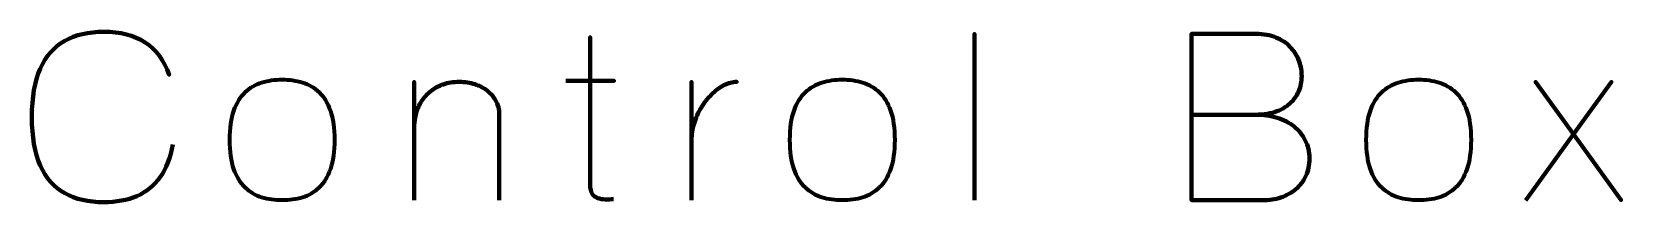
# Model space of a CAD drawing. Header units: centimetres. Extents: x -211 to 242, y -245 to 228.
# Drawn here: x 101.8 to 222.2, y 95 to 107.9 of the extents above; entities that cross this region are included whole.
import ezdxf

# ---------------------------------------------------------------- set-up
doc = ezdxf.new("R2010")
doc.units = ezdxf.units.CM
doc.header["$MEASUREMENT"] = 0
doc.layers.add('Layer 1', color=7, linetype='Continuous')

msp = doc.modelspace()

# ---------------------------------------------------------------- linework, layer by layer
at = {"layer": 'Layer 1', "color": 30, "lineweight": 211}
for points, knots in [([(112.5261, 99.40369), (112.33966, 98.40444), (112.01337, 97.58), (111.55599, 96.93326), (111.55599, 96.93326), (111.0957, 96.28943), (110.50723, 95.81166), (109.79057, 95.49994), (109.79057, 95.49994), (109.07683, 95.18823), (108.23781, 95.03091), (107.28227, 95.03382), (107.28227, 95.03382), (106.11989, 95.03091), (105.1323, 95.25523), (104.32242, 95.71261), (104.32242, 95.71261), (103.51253, 96.16708), (102.89493, 96.86917), (102.46959, 97.8218), (102.46959, 97.8218), (102.04426, 98.77443), (101.83159, 99.99507), (101.82868, 101.48374), (101.82868, 101.48374), (101.83159, 102.96658), (102.04426, 104.18432), (102.46959, 105.13695), (102.46959, 105.13695), (102.89493, 106.08958), (103.51253, 106.79458), (104.32242, 107.25196), (104.32242, 107.25196), (105.1323, 107.70934), (106.11989, 107.93657), (107.28227, 107.93366), (107.28227, 107.93366), (108.52622, 107.93657), (109.56916, 107.67147), (110.40818, 107.13834), (110.40818, 107.13834), (111.24428, 106.60522), (111.85897, 105.78077), (112.24643, 104.665), (112.24643, 104.665), (111.85897, 105.78077), (111.24428, 106.60522), (110.40818, 107.13834), (110.40818, 107.13834), (109.56916, 107.67147), (108.52622, 107.93657), (107.28227, 107.93366), (107.28227, 107.93366), (106.11989, 107.93657), (105.1323, 107.70934), (104.32242, 107.25196), (104.32242, 107.25196), (103.51253, 106.79458), (102.89493, 106.08958), (102.46959, 105.13695), (102.46959, 105.13695), (102.04426, 104.18432), (101.83159, 102.96658), (101.82868, 101.48374), (101.82868, 101.48374), (101.83159, 99.99507), (102.04426, 98.77443), (102.46959, 97.8218), (102.46959, 97.8218), (102.89493, 96.86917), (103.51253, 96.16708), (104.32242, 95.71261), (104.32242, 95.71261), (105.1323, 95.25523), (106.11989, 95.03091), (107.28227, 95.03382), (107.28227, 95.03382), (108.23781, 95.03091), (109.07683, 95.18823), (109.79057, 95.49994), (109.79057, 95.49994), (110.50723, 95.81166), (111.0957, 96.28943), (111.55599, 96.93326), (111.55599, 96.93326), (112.01337, 97.58), (112.33966, 98.40444), (112.5261, 99.40369)], [0, 0, 0, 0, 0.045454545, 0.045454545, 0.045454545, 0.045454545, 0.090909091, 0.090909091, 0.090909091, 0.090909091, 0.136363636, 0.136363636, 0.136363636, 0.136363636, 0.181818182, 0.181818182, 0.181818182, 0.181818182, 0.227272727, 0.227272727, 0.227272727, 0.227272727, 0.272727273, 0.272727273, 0.272727273, 0.272727273, 0.318181818, 0.318181818, 0.318181818, 0.318181818, 0.363636364, 0.363636364, 0.363636364, 0.363636364, 0.409090909, 0.409090909, 0.409090909, 0.409090909, 0.454545455, 0.454545455, 0.454545455, 0.454545455, 0.5, 0.5, 0.5, 0.5, 0.545454545, 0.545454545, 0.545454545, 0.545454545, 0.590909091, 0.590909091, 0.590909091, 0.590909091, 0.636363636, 0.636363636, 0.636363636, 0.636363636, 0.681818182, 0.681818182, 0.681818182, 0.681818182, 0.727272727, 0.727272727, 0.727272727, 0.727272727, 0.772727273, 0.772727273, 0.772727273, 0.772727273, 0.818181818, 0.818181818, 0.818181818, 0.818181818, 0.863636364, 0.863636364, 0.863636364, 0.863636364, 0.909090909, 0.909090909, 0.909090909, 0.909090909, 0.954545455, 0.954545455, 0.954545455, 0.954545455, 1, 1, 1, 1]), ([(145.91186, 95.26106), (145.69628, 95.24358), (145.4807, 95.23775), (145.27094, 95.24358), (145.27094, 95.24358), (145.06119, 95.2494), (144.87183, 95.28145), (144.69995, 95.34554), (144.69995, 95.34554), (144.52807, 95.40672), (144.39114, 95.51742), (144.28627, 95.67474), (144.28627, 95.67474), (144.1843, 95.83205), (144.13187, 96.05637), (144.12895, 96.34478), (144.12895, 96.34478), (144.12895, 96.48171), (144.12895, 96.71476), (144.12895, 97.04105), (144.12895, 97.04105), (144.12895, 97.37024), (144.12895, 97.76645), (144.12895, 98.23548), (144.12895, 98.23548), (144.12895, 98.70451), (144.12895, 99.21724), (144.12895, 99.77367), (144.12895, 99.77367), (144.12895, 100.3301), (144.12895, 100.90401), (144.12895, 101.49831), (144.12895, 101.49831), (144.12895, 102.09261), (144.12895, 102.67817), (144.12895, 103.25791), (144.12895, 103.25791), (144.12895, 103.83764), (144.12895, 104.38242), (144.12895, 104.89515), (144.12895, 104.89515), (144.12895, 105.40788), (144.12895, 105.86234), (144.12895, 106.25563), (144.12895, 106.25563), (144.12895, 106.65183), (144.12895, 106.96064), (144.12895, 107.18787), (144.12895, 107.18787), (144.12895, 107.41219), (144.12895, 107.52872), (144.12895, 107.53163), (144.12895, 107.53163), (144.12895, 107.52872), (144.12895, 107.41219), (144.12895, 107.18787), (144.12895, 107.18787), (144.12895, 106.96064), (144.12895, 106.65183), (144.12895, 106.25563), (144.12895, 106.25563), (144.12895, 105.86234), (144.12895, 105.40788), (144.12895, 104.89515), (144.12895, 104.89515), (144.12895, 104.38242), (144.12895, 103.83764), (144.12895, 103.25791), (144.12895, 103.25791), (144.12895, 102.67817), (144.12895, 102.09261), (144.12895, 101.49831), (144.12895, 101.49831), (144.12895, 100.90401), (144.12895, 100.3301), (144.12895, 99.77367), (144.12895, 99.77367), (144.12895, 99.21724), (144.12895, 98.70451), (144.12895, 98.23548), (144.12895, 98.23548), (144.12895, 97.76645), (144.12895, 97.37024), (144.12895, 97.04105), (144.12895, 97.04105), (144.12895, 96.71476), (144.12895, 96.48171), (144.12895, 96.34478), (144.12895, 96.34478), (144.13187, 96.05637), (144.1843, 95.83205), (144.28627, 95.67474), (144.28627, 95.67474), (144.39114, 95.51742), (144.52807, 95.40672), (144.69995, 95.34554), (144.69995, 95.34554), (144.87183, 95.28145), (145.06119, 95.2494), (145.27094, 95.24358), (145.27094, 95.24358), (145.4807, 95.23775), (145.69628, 95.24358), (145.91186, 95.26106)], [0, 0, 0, 0, 0.038461538, 0.038461538, 0.038461538, 0.038461538, 0.076923077, 0.076923077, 0.076923077, 0.076923077, 0.115384615, 0.115384615, 0.115384615, 0.115384615, 0.153846154, 0.153846154, 0.153846154, 0.153846154, 0.192307692, 0.192307692, 0.192307692, 0.192307692, 0.230769231, 0.230769231, 0.230769231, 0.230769231, 0.269230769, 0.269230769, 0.269230769, 0.269230769, 0.307692308, 0.307692308, 0.307692308, 0.307692308, 0.346153846, 0.346153846, 0.346153846, 0.346153846, 0.384615385, 0.384615385, 0.384615385, 0.384615385, 0.423076923, 0.423076923, 0.423076923, 0.423076923, 0.461538462, 0.461538462, 0.461538462, 0.461538462, 0.5, 0.5, 0.5, 0.5, 0.538461538, 0.538461538, 0.538461538, 0.538461538, 0.576923077, 0.576923077, 0.576923077, 0.576923077, 0.615384615, 0.615384615, 0.615384615, 0.615384615, 0.653846154, 0.653846154, 0.653846154, 0.653846154, 0.692307692, 0.692307692, 0.692307692, 0.692307692, 0.730769231, 0.730769231, 0.730769231, 0.730769231, 0.769230769, 0.769230769, 0.769230769, 0.769230769, 0.807692308, 0.807692308, 0.807692308, 0.807692308, 0.846153846, 0.846153846, 0.846153846, 0.846153846, 0.884615385, 0.884615385, 0.884615385, 0.884615385, 0.923076923, 0.923076923, 0.923076923, 0.923076923, 0.961538462, 0.961538462, 0.961538462, 0.961538462, 1, 1, 1, 1]), ([(173.24971, 95.17366), (173.24971, 95.17366), (173.24971, 107.77634), (173.24971, 107.77634), (173.24971, 107.77634), (173.24971, 107.77634), (173.24971, 95.17366), (173.24971, 95.17366)], [0, 0, 0, 0, 0.5, 0.5, 0.5, 0.5, 1, 1, 1, 1]), ([(189.69787, 101.65854), (189.69787, 101.65854), (194.53968, 101.65854), (194.53968, 101.65854), (194.53968, 101.65854), (195.16894, 101.66145), (195.70498, 101.74885), (196.15653, 101.92073), (196.15653, 101.92073), (196.60517, 102.0897), (196.96932, 102.31984), (197.25191, 102.60825), (197.25191, 102.60825), (197.53449, 102.89666), (197.73842, 103.22295), (197.8666, 103.58419), (197.8666, 103.58419), (197.99187, 103.94252), (198.05013, 104.31541), (198.03557, 104.69996), (198.03557, 104.69996), (198.01809, 105.08451), (197.93652, 105.4574), (197.79086, 105.82156), (197.79086, 105.82156), (197.64811, 106.18571), (197.43253, 106.51491), (197.14994, 106.80915), (197.14994, 106.80915), (196.86736, 107.10338), (196.51486, 107.33644), (196.08661, 107.50832), (196.08661, 107.50832), (195.65836, 107.68312), (195.15437, 107.77343), (194.57464, 107.77634), (194.57464, 107.77634), (194.57464, 107.77634), (189.69787, 107.77634), (189.69787, 107.77634), (189.69787, 107.77634), (189.69787, 107.77634), (189.69787, 95.17366), (189.69787, 95.17366), (189.69787, 95.17366), (189.69787, 95.17366), (195.06406, 95.17366), (195.06406, 95.17366), (195.06406, 95.17366), (195.56514, 95.17366), (196.03126, 95.24649), (196.46242, 95.38924), (196.46242, 95.38924), (196.89358, 95.5349), (197.26939, 95.74174), (197.59567, 96.0185), (197.59567, 96.0185), (197.91904, 96.29234), (198.17249, 96.62445), (198.35311, 97.01774), (198.35311, 97.01774), (198.53373, 97.41103), (198.62696, 97.85676), (198.62987, 98.35492), (198.62987, 98.35492), (198.61822, 98.856), (198.51334, 99.30755), (198.31233, 99.71249), (198.31233, 99.71249), (198.11131, 100.11743), (197.83164, 100.46411), (197.4704, 100.75543), (197.4704, 100.75543), (197.10916, 101.04384), (196.678, 101.26816), (196.18275, 101.42256), (196.18275, 101.42256), (195.6875, 101.57696), (195.13981, 101.65562), (194.53968, 101.65854), (194.53968, 101.65854), (195.13981, 101.65562), (195.6875, 101.57696), (196.18275, 101.42256), (196.18275, 101.42256), (196.678, 101.26816), (197.10916, 101.04384), (197.4704, 100.75543), (197.4704, 100.75543), (197.83164, 100.46411), (198.11131, 100.11743), (198.31233, 99.71249), (198.31233, 99.71249), (198.51334, 99.30755), (198.61822, 98.856), (198.62987, 98.35492), (198.62987, 98.35492), (198.62696, 97.85676), (198.53373, 97.41103), (198.35311, 97.01774), (198.35311, 97.01774), (198.17249, 96.62445), (197.91904, 96.29234), (197.59567, 96.0185), (197.59567, 96.0185), (197.26939, 95.74174), (196.89358, 95.5349), (196.46242, 95.38924), (196.46242, 95.38924), (196.03126, 95.24649), (195.56514, 95.17366), (195.06406, 95.17366), (195.06406, 95.17366), (195.06406, 95.17366), (189.69787, 95.17366), (189.69787, 95.17366), (189.69787, 95.17366), (189.69787, 95.17366), (189.69787, 107.77634), (189.69787, 107.77634), (189.69787, 107.77634), (189.69787, 107.77634), (194.57464, 107.77634), (194.57464, 107.77634), (194.57464, 107.77634), (195.15437, 107.77343), (195.65836, 107.68312), (196.08661, 107.50832), (196.08661, 107.50832), (196.51486, 107.33644), (196.86736, 107.10338), (197.14994, 106.80915), (197.14994, 106.80915), (197.43253, 106.51491), (197.64811, 106.18571), (197.79086, 105.82156), (197.79086, 105.82156), (197.93652, 105.4574), (198.01809, 105.08451), (198.03557, 104.69996), (198.03557, 104.69996), (198.05013, 104.31541), (197.99187, 103.94252), (197.8666, 103.58419), (197.8666, 103.58419), (197.73842, 103.22295), (197.53449, 102.89666), (197.25191, 102.60825), (197.25191, 102.60825), (196.96932, 102.31984), (196.60517, 102.0897), (196.15653, 101.92073), (196.15653, 101.92073), (195.70498, 101.74885), (195.16894, 101.66145), (194.53968, 101.65854), (194.53968, 101.65854), (194.53968, 101.65854), (189.69787, 101.65854), (189.69787, 101.65854)], [0, 0, 0, 0, 0.025, 0.025, 0.025, 0.025, 0.05, 0.05, 0.05, 0.05, 0.075, 0.075, 0.075, 0.075, 0.1, 0.1, 0.1, 0.1, 0.125, 0.125, 0.125, 0.125, 0.15, 0.15, 0.15, 0.15, 0.175, 0.175, 0.175, 0.175, 0.2, 0.2, 0.2, 0.2, 0.225, 0.225, 0.225, 0.225, 0.25, 0.25, 0.25, 0.25, 0.275, 0.275, 0.275, 0.275, 0.3, 0.3, 0.3, 0.3, 0.325, 0.325, 0.325, 0.325, 0.35, 0.35, 0.35, 0.35, 0.375, 0.375, 0.375, 0.375, 0.4, 0.4, 0.4, 0.4, 0.425, 0.425, 0.425, 0.425, 0.45, 0.45, 0.45, 0.45, 0.475, 0.475, 0.475, 0.475, 0.5, 0.5, 0.5, 0.5, 0.525, 0.525, 0.525, 0.525, 0.55, 0.55, 0.55, 0.55, 0.575, 0.575, 0.575, 0.575, 0.6, 0.6, 0.6, 0.6, 0.625, 0.625, 0.625, 0.625, 0.65, 0.65, 0.65, 0.65, 0.675, 0.675, 0.675, 0.675, 0.7, 0.7, 0.7, 0.7, 0.725, 0.725, 0.725, 0.725, 0.75, 0.75, 0.75, 0.75, 0.775, 0.775, 0.775, 0.775, 0.8, 0.8, 0.8, 0.8, 0.825, 0.825, 0.825, 0.825, 0.85, 0.85, 0.85, 0.85, 0.875, 0.875, 0.875, 0.875, 0.9, 0.9, 0.9, 0.9, 0.925, 0.925, 0.925, 0.925, 0.95, 0.95, 0.95, 0.95, 0.975, 0.975, 0.975, 0.975, 1, 1, 1, 1]), ([(120.79389, 95.17366), (121.34449, 95.17075), (121.85722, 95.24066), (122.33499, 95.38924), (122.33499, 95.38924), (122.81276, 95.53782), (123.23518, 95.78544), (123.59642, 96.13212), (123.59642, 96.13212), (123.96058, 96.47879), (124.24316, 96.94782), (124.45, 97.54213), (124.45, 97.54213), (124.65393, 98.13351), (124.75881, 98.87056), (124.76172, 99.75328), (124.76172, 99.75328), (124.75881, 100.63307), (124.65393, 101.36721), (124.45, 101.95569), (124.45, 101.95569), (124.24316, 102.54416), (123.96058, 103.01319), (123.59642, 103.35987), (123.59642, 103.35987), (123.23518, 103.70363), (122.81276, 103.95126), (122.33499, 104.09983), (122.33499, 104.09983), (121.85722, 104.24841), (121.34449, 104.31833), (120.79389, 104.31541), (120.79389, 104.31541), (120.24911, 104.31833), (119.73638, 104.24841), (119.25861, 104.09983), (119.25861, 104.09983), (118.78084, 103.95126), (118.36133, 103.70363), (117.99717, 103.35987), (117.99717, 103.35987), (117.63302, 103.01319), (117.34752, 102.54416), (117.14068, 101.95569), (117.14068, 101.95569), (116.93384, 101.36721), (116.82896, 100.63307), (116.82605, 99.75328), (116.82605, 99.75328), (116.82896, 98.87056), (116.93384, 98.13351), (117.14068, 97.54213), (117.14068, 97.54213), (117.34752, 96.94782), (117.63302, 96.47879), (117.99717, 96.13212), (117.99717, 96.13212), (118.36133, 95.78544), (118.78084, 95.53782), (119.25861, 95.38924), (119.25861, 95.38924), (119.73638, 95.24066), (120.24911, 95.17075), (120.79389, 95.17366)], [0, 0, 0, 0, 0.0625, 0.0625, 0.0625, 0.0625, 0.125, 0.125, 0.125, 0.125, 0.1875, 0.1875, 0.1875, 0.1875, 0.25, 0.25, 0.25, 0.25, 0.3125, 0.3125, 0.3125, 0.3125, 0.375, 0.375, 0.375, 0.375, 0.4375, 0.4375, 0.4375, 0.4375, 0.5, 0.5, 0.5, 0.5, 0.5625, 0.5625, 0.5625, 0.5625, 0.625, 0.625, 0.625, 0.625, 0.6875, 0.6875, 0.6875, 0.6875, 0.75, 0.75, 0.75, 0.75, 0.8125, 0.8125, 0.8125, 0.8125, 0.875, 0.875, 0.875, 0.875, 0.9375, 0.9375, 0.9375, 0.9375, 1, 1, 1, 1]), ([(120.79389, 95.17366), (121.34449, 95.17075), (121.85722, 95.24066), (122.33499, 95.38924), (122.33499, 95.38924), (122.81276, 95.53782), (123.23518, 95.78544), (123.59642, 96.13212), (123.59642, 96.13212), (123.96058, 96.47879), (124.24316, 96.94782), (124.45, 97.54213), (124.45, 97.54213), (124.65393, 98.13351), (124.75881, 98.87056), (124.76172, 99.75328), (124.76172, 99.75328), (124.75881, 100.63307), (124.65393, 101.36721), (124.45, 101.95569), (124.45, 101.95569), (124.24316, 102.54416), (123.96058, 103.01319), (123.59642, 103.35987), (123.59642, 103.35987), (123.23518, 103.70363), (122.81276, 103.95126), (122.33499, 104.09983), (122.33499, 104.09983), (121.85722, 104.24841), (121.34449, 104.31833), (120.79389, 104.31541), (120.79389, 104.31541), (120.24911, 104.31833), (119.73638, 104.24841), (119.25861, 104.09983), (119.25861, 104.09983), (118.78084, 103.95126), (118.36133, 103.70363), (117.99717, 103.35987), (117.99717, 103.35987), (117.63302, 103.01319), (117.34752, 102.54416), (117.14068, 101.95569), (117.14068, 101.95569), (116.93384, 101.36721), (116.82896, 100.63307), (116.82605, 99.75328), (116.82605, 99.75328), (116.82896, 98.87056), (116.93384, 98.13351), (117.14068, 97.54213), (117.14068, 97.54213), (117.34752, 96.94782), (117.63302, 96.47879), (117.99717, 96.13212), (117.99717, 96.13212), (118.36133, 95.78544), (118.78084, 95.53782), (119.25861, 95.38924), (119.25861, 95.38924), (119.73638, 95.24066), (120.24911, 95.17075), (120.79389, 95.17366)], [0, 0, 0, 0, 0.0625, 0.0625, 0.0625, 0.0625, 0.125, 0.125, 0.125, 0.125, 0.1875, 0.1875, 0.1875, 0.1875, 0.25, 0.25, 0.25, 0.25, 0.3125, 0.3125, 0.3125, 0.3125, 0.375, 0.375, 0.375, 0.375, 0.4375, 0.4375, 0.4375, 0.4375, 0.5, 0.5, 0.5, 0.5, 0.5625, 0.5625, 0.5625, 0.5625, 0.625, 0.625, 0.625, 0.625, 0.6875, 0.6875, 0.6875, 0.6875, 0.75, 0.75, 0.75, 0.75, 0.8125, 0.8125, 0.8125, 0.8125, 0.875, 0.875, 0.875, 0.875, 0.9375, 0.9375, 0.9375, 0.9375, 1, 1, 1, 1]), ([(137.24205, 95.17366), (137.24205, 95.17657), (137.24205, 95.26106), (137.24205, 95.42711), (137.24205, 95.42711), (137.24205, 95.59025), (137.24205, 95.81457), (137.24205, 96.09716), (137.24205, 96.09716), (137.24205, 96.38266), (137.24205, 96.70311), (137.24205, 97.06435), (137.24205, 97.06435), (137.24205, 97.42268), (137.24205, 97.79849), (137.24205, 98.19469), (137.24205, 98.19469), (137.24205, 98.58798), (137.24205, 98.97544), (137.24205, 99.35999), (137.24205, 99.35999), (137.24205, 99.74454), (137.24205, 100.10578), (137.24205, 100.43789), (137.24205, 100.43789), (137.24205, 100.77291), (137.24205, 101.05841), (137.24205, 101.30021), (137.24205, 101.30021), (137.24205, 101.53909), (137.24205, 101.71097), (137.24205, 101.81585), (137.24205, 101.81585), (137.24205, 101.97899), (137.21, 102.16253), (137.14009, 102.36354), (137.14009, 102.36354), (137.07308, 102.56747), (136.96529, 102.77139), (136.81672, 102.97532), (136.81672, 102.97532), (136.66814, 103.18216), (136.47878, 103.37152), (136.24281, 103.54632), (136.24281, 103.54632), (136.00392, 103.72111), (135.71842, 103.86095), (135.38631, 103.96874), (135.38631, 103.96874), (135.05129, 104.07653), (134.66092, 104.13479), (134.2181, 104.14062), (134.2181, 104.14062), (133.76946, 104.14062), (133.36452, 104.07944), (133.00328, 103.95708), (133.00328, 103.95708), (132.64204, 103.83181), (132.3245, 103.65993), (132.05065, 103.44144), (132.05065, 103.44144), (131.77681, 103.22295), (131.54957, 102.97241), (131.36604, 102.68691), (131.36604, 102.68691), (131.17959, 102.40433), (131.04267, 102.10426), (130.94945, 101.78381), (130.94945, 101.78381), (130.85622, 101.46626), (130.80961, 101.14289), (130.80961, 100.81952), (130.80961, 100.81952), (130.80961, 101.14289), (130.85622, 101.46626), (130.94945, 101.78381), (130.94945, 101.78381), (131.04267, 102.10426), (131.17959, 102.40433), (131.36604, 102.68691), (131.36604, 102.68691), (131.54957, 102.97241), (131.77681, 103.22295), (132.05065, 103.44144), (132.05065, 103.44144), (132.3245, 103.65993), (132.64204, 103.83181), (133.00328, 103.95708), (133.00328, 103.95708), (133.36452, 104.07944), (133.76946, 104.14062), (134.2181, 104.14062), (134.2181, 104.14062), (134.66092, 104.13479), (135.05129, 104.07653), (135.38631, 103.96874), (135.38631, 103.96874), (135.71842, 103.86095), (136.00392, 103.72111), (136.24281, 103.54632), (136.24281, 103.54632), (136.47878, 103.37152), (136.66814, 103.18216), (136.81672, 102.97532), (136.81672, 102.97532), (136.96529, 102.77139), (137.07308, 102.56747), (137.14009, 102.36354), (137.14009, 102.36354), (137.21, 102.16253), (137.24205, 101.97899), (137.24205, 101.81585), (137.24205, 101.81585), (137.24205, 101.71097), (137.24205, 101.53909), (137.24205, 101.30021), (137.24205, 101.30021), (137.24205, 101.05841), (137.24205, 100.77291), (137.24205, 100.43789), (137.24205, 100.43789), (137.24205, 100.10578), (137.24205, 99.74454), (137.24205, 99.35999), (137.24205, 99.35999), (137.24205, 98.97544), (137.24205, 98.58798), (137.24205, 98.19469), (137.24205, 98.19469), (137.24205, 97.79849), (137.24205, 97.42268), (137.24205, 97.06435), (137.24205, 97.06435), (137.24205, 96.70311), (137.24205, 96.38266), (137.24205, 96.09716), (137.24205, 96.09716), (137.24205, 95.81457), (137.24205, 95.59025), (137.24205, 95.42711), (137.24205, 95.42711), (137.24205, 95.26106), (137.24205, 95.17657), (137.24205, 95.17366)], [0, 0, 0, 0, 0.027777778, 0.027777778, 0.027777778, 0.027777778, 0.055555556, 0.055555556, 0.055555556, 0.055555556, 0.083333333, 0.083333333, 0.083333333, 0.083333333, 0.111111111, 0.111111111, 0.111111111, 0.111111111, 0.138888889, 0.138888889, 0.138888889, 0.138888889, 0.166666667, 0.166666667, 0.166666667, 0.166666667, 0.194444444, 0.194444444, 0.194444444, 0.194444444, 0.222222222, 0.222222222, 0.222222222, 0.222222222, 0.25, 0.25, 0.25, 0.25, 0.277777778, 0.277777778, 0.277777778, 0.277777778, 0.305555556, 0.305555556, 0.305555556, 0.305555556, 0.333333333, 0.333333333, 0.333333333, 0.333333333, 0.361111111, 0.361111111, 0.361111111, 0.361111111, 0.388888889, 0.388888889, 0.388888889, 0.388888889, 0.416666667, 0.416666667, 0.416666667, 0.416666667, 0.444444444, 0.444444444, 0.444444444, 0.444444444, 0.472222222, 0.472222222, 0.472222222, 0.472222222, 0.5, 0.5, 0.5, 0.5, 0.527777778, 0.527777778, 0.527777778, 0.527777778, 0.555555556, 0.555555556, 0.555555556, 0.555555556, 0.583333333, 0.583333333, 0.583333333, 0.583333333, 0.611111111, 0.611111111, 0.611111111, 0.611111111, 0.638888889, 0.638888889, 0.638888889, 0.638888889, 0.666666667, 0.666666667, 0.666666667, 0.666666667, 0.694444444, 0.694444444, 0.694444444, 0.694444444, 0.722222222, 0.722222222, 0.722222222, 0.722222222, 0.75, 0.75, 0.75, 0.75, 0.777777778, 0.777777778, 0.777777778, 0.777777778, 0.805555556, 0.805555556, 0.805555556, 0.805555556, 0.833333333, 0.833333333, 0.833333333, 0.833333333, 0.861111111, 0.861111111, 0.861111111, 0.861111111, 0.888888889, 0.888888889, 0.888888889, 0.888888889, 0.916666667, 0.916666667, 0.916666667, 0.916666667, 0.944444444, 0.944444444, 0.944444444, 0.944444444, 0.972222222, 0.972222222, 0.972222222, 0.972222222, 1, 1, 1, 1]), ([(130.80961, 95.17366), (130.80961, 95.17366), (130.80961, 104.14062), (130.80961, 104.14062), (130.80961, 104.14062), (130.80961, 104.14062), (130.80961, 95.17366), (130.80961, 95.17366)], [0, 0, 0, 0, 0.5, 0.5, 0.5, 0.5, 1, 1, 1, 1]), ([(142.29361, 104.22801), (142.29361, 104.22801), (145.94682, 104.22801), (145.94682, 104.22801), (145.94682, 104.22801), (145.94682, 104.22801), (142.29361, 104.22801), (142.29361, 104.22801)], [0, 0, 0, 0, 0.5, 0.5, 0.5, 0.5, 1, 1, 1, 1]), ([(151.81991, 99.75328), (151.81117, 100.15822), (151.87235, 100.56898), (152.00053, 100.98266), (152.00053, 100.98266), (152.12871, 101.39634), (152.30642, 101.79254), (152.53365, 102.17127), (152.53365, 102.17127), (152.7638, 102.54999), (153.02599, 102.88501), (153.32314, 103.18216), (153.32314, 103.18216), (153.61738, 103.47931), (153.93201, 103.71237), (154.26121, 103.88425), (154.26121, 103.88425), (154.5904, 104.05613), (154.91669, 104.14062), (155.24588, 104.14062), (155.24588, 104.14062), (154.91669, 104.14062), (154.5904, 104.05613), (154.26121, 103.88425), (154.26121, 103.88425), (153.93201, 103.71237), (153.61738, 103.47931), (153.32314, 103.18216), (153.32314, 103.18216), (153.02599, 102.88501), (152.7638, 102.54999), (152.53365, 102.17127), (152.53365, 102.17127), (152.30642, 101.79254), (152.12871, 101.39634), (152.00053, 100.98266), (152.00053, 100.98266), (151.87235, 100.56898), (151.81117, 100.15822), (151.81991, 99.75328)], [0, 0, 0, 0, 0.1, 0.1, 0.1, 0.1, 0.2, 0.2, 0.2, 0.2, 0.3, 0.3, 0.3, 0.3, 0.4, 0.4, 0.4, 0.4, 0.5, 0.5, 0.5, 0.5, 0.6, 0.6, 0.6, 0.6, 0.7, 0.7, 0.7, 0.7, 0.8, 0.8, 0.8, 0.8, 0.9, 0.9, 0.9, 0.9, 1, 1, 1, 1]), ([(151.81991, 95.17366), (151.81991, 95.17366), (151.81991, 104.14062), (151.81991, 104.14062), (151.81991, 104.14062), (151.81991, 104.14062), (151.81991, 95.17366), (151.81991, 95.17366)], [0, 0, 0, 0, 0.5, 0.5, 0.5, 0.5, 1, 1, 1, 1]), ([(163.23399, 95.17366), (163.78459, 95.17075), (164.29732, 95.24066), (164.77509, 95.38924), (164.77509, 95.38924), (165.25286, 95.53782), (165.67528, 95.78544), (166.03652, 96.13212), (166.03652, 96.13212), (166.40068, 96.47879), (166.68326, 96.94782), (166.8901, 97.54213), (166.8901, 97.54213), (167.09403, 98.13351), (167.19891, 98.87056), (167.20182, 99.75328), (167.20182, 99.75328), (167.19891, 100.63307), (167.09403, 101.36721), (166.8901, 101.95569), (166.8901, 101.95569), (166.68326, 102.54416), (166.40068, 103.01319), (166.03652, 103.35987), (166.03652, 103.35987), (165.67528, 103.70363), (165.25286, 103.95126), (164.77509, 104.09983), (164.77509, 104.09983), (164.29732, 104.24841), (163.78459, 104.31833), (163.23399, 104.31541), (163.23399, 104.31541), (162.68921, 104.31833), (162.17648, 104.24841), (161.69871, 104.09983), (161.69871, 104.09983), (161.22094, 103.95126), (160.80143, 103.70363), (160.43727, 103.35987), (160.43727, 103.35987), (160.07312, 103.01319), (159.78762, 102.54416), (159.58078, 101.95569), (159.58078, 101.95569), (159.37394, 101.36721), (159.26906, 100.63307), (159.26615, 99.75328), (159.26615, 99.75328), (159.26906, 98.87056), (159.37394, 98.13351), (159.58078, 97.54213), (159.58078, 97.54213), (159.78762, 96.94782), (160.07312, 96.47879), (160.43727, 96.13212), (160.43727, 96.13212), (160.80143, 95.78544), (161.22094, 95.53782), (161.69871, 95.38924), (161.69871, 95.38924), (162.17648, 95.24066), (162.68921, 95.17075), (163.23399, 95.17366)], [0, 0, 0, 0, 0.0625, 0.0625, 0.0625, 0.0625, 0.125, 0.125, 0.125, 0.125, 0.1875, 0.1875, 0.1875, 0.1875, 0.25, 0.25, 0.25, 0.25, 0.3125, 0.3125, 0.3125, 0.3125, 0.375, 0.375, 0.375, 0.375, 0.4375, 0.4375, 0.4375, 0.4375, 0.5, 0.5, 0.5, 0.5, 0.5625, 0.5625, 0.5625, 0.5625, 0.625, 0.625, 0.625, 0.625, 0.6875, 0.6875, 0.6875, 0.6875, 0.75, 0.75, 0.75, 0.75, 0.8125, 0.8125, 0.8125, 0.8125, 0.875, 0.875, 0.875, 0.875, 0.9375, 0.9375, 0.9375, 0.9375, 1, 1, 1, 1]), ([(163.23399, 95.17366), (163.78459, 95.17075), (164.29732, 95.24066), (164.77509, 95.38924), (164.77509, 95.38924), (165.25286, 95.53782), (165.67528, 95.78544), (166.03652, 96.13212), (166.03652, 96.13212), (166.40068, 96.47879), (166.68326, 96.94782), (166.8901, 97.54213), (166.8901, 97.54213), (167.09403, 98.13351), (167.19891, 98.87056), (167.20182, 99.75328), (167.20182, 99.75328), (167.19891, 100.63307), (167.09403, 101.36721), (166.8901, 101.95569), (166.8901, 101.95569), (166.68326, 102.54416), (166.40068, 103.01319), (166.03652, 103.35987), (166.03652, 103.35987), (165.67528, 103.70363), (165.25286, 103.95126), (164.77509, 104.09983), (164.77509, 104.09983), (164.29732, 104.24841), (163.78459, 104.31833), (163.23399, 104.31541), (163.23399, 104.31541), (162.68921, 104.31833), (162.17648, 104.24841), (161.69871, 104.09983), (161.69871, 104.09983), (161.22094, 103.95126), (160.80143, 103.70363), (160.43727, 103.35987), (160.43727, 103.35987), (160.07312, 103.01319), (159.78762, 102.54416), (159.58078, 101.95569), (159.58078, 101.95569), (159.37394, 101.36721), (159.26906, 100.63307), (159.26615, 99.75328), (159.26615, 99.75328), (159.26906, 98.87056), (159.37394, 98.13351), (159.58078, 97.54213), (159.58078, 97.54213), (159.78762, 96.94782), (160.07312, 96.47879), (160.43727, 96.13212), (160.43727, 96.13212), (160.80143, 95.78544), (161.22094, 95.53782), (161.69871, 95.38924), (161.69871, 95.38924), (162.17648, 95.24066), (162.68921, 95.17075), (163.23399, 95.17366)], [0, 0, 0, 0, 0.0625, 0.0625, 0.0625, 0.0625, 0.125, 0.125, 0.125, 0.125, 0.1875, 0.1875, 0.1875, 0.1875, 0.25, 0.25, 0.25, 0.25, 0.3125, 0.3125, 0.3125, 0.3125, 0.375, 0.375, 0.375, 0.375, 0.4375, 0.4375, 0.4375, 0.4375, 0.5, 0.5, 0.5, 0.5, 0.5625, 0.5625, 0.5625, 0.5625, 0.625, 0.625, 0.625, 0.625, 0.6875, 0.6875, 0.6875, 0.6875, 0.75, 0.75, 0.75, 0.75, 0.8125, 0.8125, 0.8125, 0.8125, 0.875, 0.875, 0.875, 0.875, 0.9375, 0.9375, 0.9375, 0.9375, 1, 1, 1, 1]), ([(206.89765, 95.17366), (207.44825, 95.17075), (207.96098, 95.24066), (208.43875, 95.38924), (208.43875, 95.38924), (208.91652, 95.53782), (209.33894, 95.78544), (209.70018, 96.13212), (209.70018, 96.13212), (210.06434, 96.47879), (210.34692, 96.94782), (210.55376, 97.54213), (210.55376, 97.54213), (210.75769, 98.13351), (210.86257, 98.87056), (210.86548, 99.75328), (210.86548, 99.75328), (210.86257, 100.63307), (210.75769, 101.36721), (210.55376, 101.95569), (210.55376, 101.95569), (210.34692, 102.54416), (210.06434, 103.01319), (209.70018, 103.35987), (209.70018, 103.35987), (209.33894, 103.70363), (208.91652, 103.95126), (208.43875, 104.09983), (208.43875, 104.09983), (207.96098, 104.24841), (207.44825, 104.31833), (206.89765, 104.31541), (206.89765, 104.31541), (206.35287, 104.31833), (205.84014, 104.24841), (205.36237, 104.09983), (205.36237, 104.09983), (204.8846, 103.95126), (204.46509, 103.70363), (204.10093, 103.35987), (204.10093, 103.35987), (203.73678, 103.01319), (203.45128, 102.54416), (203.24444, 101.95569), (203.24444, 101.95569), (203.0376, 101.36721), (202.93272, 100.63307), (202.92981, 99.75328), (202.92981, 99.75328), (202.93272, 98.87056), (203.0376, 98.13351), (203.24444, 97.54213), (203.24444, 97.54213), (203.45128, 96.94782), (203.73678, 96.47879), (204.10093, 96.13212), (204.10093, 96.13212), (204.46509, 95.78544), (204.8846, 95.53782), (205.36237, 95.38924), (205.36237, 95.38924), (205.84014, 95.24066), (206.35287, 95.17075), (206.89765, 95.17366)], [0, 0, 0, 0, 0.0625, 0.0625, 0.0625, 0.0625, 0.125, 0.125, 0.125, 0.125, 0.1875, 0.1875, 0.1875, 0.1875, 0.25, 0.25, 0.25, 0.25, 0.3125, 0.3125, 0.3125, 0.3125, 0.375, 0.375, 0.375, 0.375, 0.4375, 0.4375, 0.4375, 0.4375, 0.5, 0.5, 0.5, 0.5, 0.5625, 0.5625, 0.5625, 0.5625, 0.625, 0.625, 0.625, 0.625, 0.6875, 0.6875, 0.6875, 0.6875, 0.75, 0.75, 0.75, 0.75, 0.8125, 0.8125, 0.8125, 0.8125, 0.875, 0.875, 0.875, 0.875, 0.9375, 0.9375, 0.9375, 0.9375, 1, 1, 1, 1]), ([(206.89765, 95.17366), (207.44825, 95.17075), (207.96098, 95.24066), (208.43875, 95.38924), (208.43875, 95.38924), (208.91652, 95.53782), (209.33894, 95.78544), (209.70018, 96.13212), (209.70018, 96.13212), (210.06434, 96.47879), (210.34692, 96.94782), (210.55376, 97.54213), (210.55376, 97.54213), (210.75769, 98.13351), (210.86257, 98.87056), (210.86548, 99.75328), (210.86548, 99.75328), (210.86257, 100.63307), (210.75769, 101.36721), (210.55376, 101.95569), (210.55376, 101.95569), (210.34692, 102.54416), (210.06434, 103.01319), (209.70018, 103.35987), (209.70018, 103.35987), (209.33894, 103.70363), (208.91652, 103.95126), (208.43875, 104.09983), (208.43875, 104.09983), (207.96098, 104.24841), (207.44825, 104.31833), (206.89765, 104.31541), (206.89765, 104.31541), (206.35287, 104.31833), (205.84014, 104.24841), (205.36237, 104.09983), (205.36237, 104.09983), (204.8846, 103.95126), (204.46509, 103.70363), (204.10093, 103.35987), (204.10093, 103.35987), (203.73678, 103.01319), (203.45128, 102.54416), (203.24444, 101.95569), (203.24444, 101.95569), (203.0376, 101.36721), (202.93272, 100.63307), (202.92981, 99.75328), (202.92981, 99.75328), (202.93272, 98.87056), (203.0376, 98.13351), (203.24444, 97.54213), (203.24444, 97.54213), (203.45128, 96.94782), (203.73678, 96.47879), (204.10093, 96.13212), (204.10093, 96.13212), (204.46509, 95.78544), (204.8846, 95.53782), (205.36237, 95.38924), (205.36237, 95.38924), (205.84014, 95.24066), (206.35287, 95.17075), (206.89765, 95.17366)], [0, 0, 0, 0, 0.0625, 0.0625, 0.0625, 0.0625, 0.125, 0.125, 0.125, 0.125, 0.1875, 0.1875, 0.1875, 0.1875, 0.25, 0.25, 0.25, 0.25, 0.3125, 0.3125, 0.3125, 0.3125, 0.375, 0.375, 0.375, 0.375, 0.4375, 0.4375, 0.4375, 0.4375, 0.5, 0.5, 0.5, 0.5, 0.5625, 0.5625, 0.5625, 0.5625, 0.625, 0.625, 0.625, 0.625, 0.6875, 0.6875, 0.6875, 0.6875, 0.75, 0.75, 0.75, 0.75, 0.8125, 0.8125, 0.8125, 0.8125, 0.875, 0.875, 0.875, 0.875, 0.9375, 0.9375, 0.9375, 0.9375, 1, 1, 1, 1]), ([(215.02559, 95.17366), (215.02559, 95.17366), (218.62636, 100.17278), (218.62636, 100.17278), (218.62636, 100.17278), (218.62636, 100.17278), (215.75973, 104.14062), (215.75973, 104.14062), (215.75973, 104.14062), (215.75973, 104.14062), (218.62636, 100.17278), (218.62636, 100.17278), (218.62636, 100.17278), (218.62636, 100.17278), (221.51047, 104.14062), (221.51047, 104.14062), (221.51047, 104.14062), (221.51047, 104.14062), (218.62636, 100.17278), (218.62636, 100.17278), (218.62636, 100.17278), (218.62636, 100.17278), (222.2446, 95.17366), (222.2446, 95.17366), (222.2446, 95.17366), (222.2446, 95.17366), (218.62636, 100.17278), (218.62636, 100.17278), (218.62636, 100.17278), (218.62636, 100.17278), (215.02559, 95.17366), (215.02559, 95.17366)], [0, 0, 0, 0, 0.125, 0.125, 0.125, 0.125, 0.25, 0.25, 0.25, 0.25, 0.375, 0.375, 0.375, 0.375, 0.5, 0.5, 0.5, 0.5, 0.625, 0.625, 0.625, 0.625, 0.75, 0.75, 0.75, 0.75, 0.875, 0.875, 0.875, 0.875, 1, 1, 1, 1])]:
    msp.add_open_spline(points, degree=3, knots=knots, dxfattribs=at)

doc.saveas('drawing.dxf')
